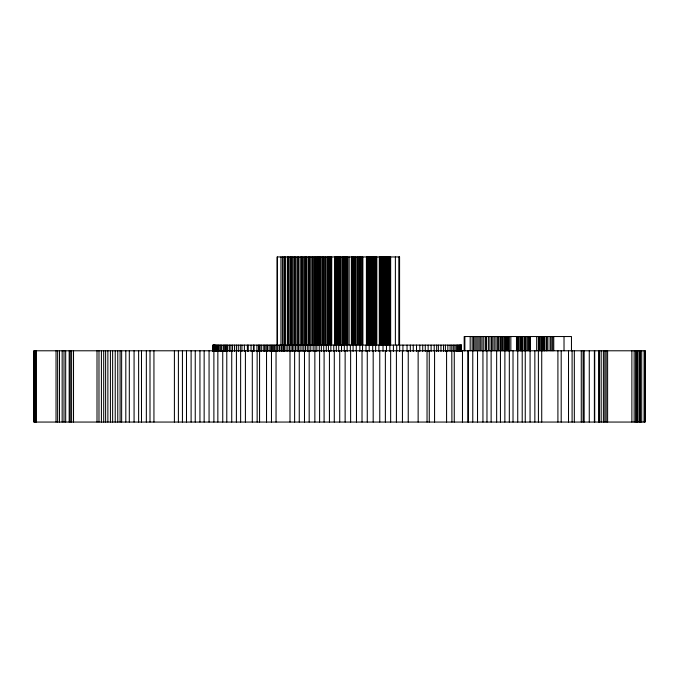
<?xml version="1.0" encoding="UTF-8"?>
<svg xmlns="http://www.w3.org/2000/svg" width="679" height="679" viewBox="0 0 679 679"><rect width="100%" height="100%" fill="white"/><g stroke="black" fill="none" stroke-linecap="round" stroke-linejoin="round"><path stroke-width="1.02" d="M644.812 350.788L644.838 422.058M644.702 350.788L644.702 422.058M644.201 350.788L644.201 422.058M641.714 350.788L641.714 422.058M640.365 350.788L640.365 422.058M640.263 350.788L640.263 422.058M639.499 350.788L639.499 422.058M639.389 350.788L639.389 422.058M637.929 350.788L637.929 422.058M637.106 350.788L637.106 422.058M636.401 350.788L636.401 422.058M635.705 350.788L635.705 422.058M634.152 350.788L634.152 422.058M631.877 350.788L631.877 422.058M607.612 350.788L607.612 422.058M606.169 350.788L606.169 422.058M604.853 350.788L604.853 422.058M603.402 350.788L603.402 422.058M601.187 350.788L601.187 422.058M599.294 350.788L599.294 422.058M598.768 350.788L598.768 422.058M594.719 350.788L594.719 422.058M594.38 350.788L594.38 422.058M589.27 350.788L589.27 422.058M584.144 350.788L584.144 422.058M583.091 350.788L583.091 422.058M581.275 350.788L581.275 422.058M574.332 350.788L574.332 422.058M572.1 350.788L572.1 422.058M571.463 350.788L571.463 336.538L464.19 336.538L464.19 350.788M568.51 350.788L568.51 422.058M564.02 336.538L564.02 350.788M561.194 350.788L561.194 422.058M557.909 350.788L557.909 422.058M553.75 336.538L553.75 350.788M552.621 336.538L552.621 350.788M551.204 336.538L551.204 350.788M550.083 336.538L550.083 350.788M547.885 336.538L547.885 350.788M546.731 336.538L546.731 350.788M546.077 336.538L546.077 350.788M543.166 336.538L543.166 350.788M542.496 336.538L542.496 350.788M541.723 350.788L541.723 422.058M541.469 336.538L541.469 350.788M541.367 336.538L541.367 350.788M540.128 336.538L540.128 350.788M539.202 336.538L539.202 350.788M538.371 336.538L538.43 422.058M536.682 336.538L536.682 350.788M534.848 350.788L534.848 422.058M530.189 336.538L530.189 350.788M530.087 336.538L530.053 422.058M529.017 336.538L529.017 350.788M527.965 336.538L527.965 350.788M526.819 336.538L526.819 350.788M525.257 350.788L525.257 422.058M525.139 336.538L525.139 350.788M525.011 336.538L525.011 350.788M523.993 336.538L523.993 350.788M522.389 336.538L522.389 350.788M522.338 336.538L522.338 350.788M522.21 350.788L522.21 422.058M522.041 336.538L522.041 350.788M521.014 336.538L521.014 350.788M520.776 336.538L520.776 350.788M520.055 336.538L520.055 350.788M518.764 336.538L518.764 350.788M518.077 336.538L518.077 350.788M517.737 350.788L517.737 422.058M517.474 336.538L517.474 350.788M516.481 336.538L516.481 350.788M513.018 350.788L513.018 422.058M510.846 336.538L510.846 350.788M509.326 350.788L509.326 422.058M509.063 336.538L509.063 350.788M508.758 336.538L508.758 350.788M508.181 336.538L508.181 350.788M507.221 336.538L507.221 350.788M506.636 336.538L506.636 350.788M505.176 336.538L505.176 350.788M504.896 336.538L504.862 422.058M503.224 336.538L503.224 350.788M502.188 336.538L502.188 350.788M501.051 336.538L501.051 350.788M500.448 350.788L500.448 422.058M500.033 336.538L500.033 350.788M498.547 336.538L498.547 350.788M497.401 336.538L497.401 350.788M496.655 350.788L496.655 422.058M495.933 336.538L495.933 350.788M494.219 336.538L494.219 350.788M492.767 336.538L492.767 350.788M491.503 336.538L491.503 350.788M491.129 350.788L491.129 422.058M489.924 336.538L489.924 350.788M488.388 336.538L488.388 350.788M486.97 350.788L486.97 422.058M486.529 336.538L486.529 350.788M485.451 336.538L485.451 350.788M483.771 336.538L483.771 350.788M482.939 350.788L482.939 422.058M482.082 336.538L482.082 350.788M480.698 336.538L480.698 350.788M479.187 336.538L479.187 350.788M477.829 336.538L477.829 350.788M477.524 350.788L477.524 422.058M476.174 336.538L476.174 350.788M474.833 336.538L474.833 350.788M473.492 336.538L473.492 350.788M472.771 350.788L472.771 422.058M472.16 336.538L472.16 350.788M470.174 336.538L470.174 350.788M468.357 350.788L468.357 422.058M467.907 350.788L467.907 422.058M464.869 336.538L464.869 350.788M462.467 350.788L462.467 422.058M461.448 351.467L461.448 345.11L212.9 345.11L212.9 351.467M461.313 345.11L461.313 351.467M461.151 345.11L461.151 351.467M460.88 345.11L460.88 351.467M460.438 345.11L460.438 351.467M459.759 345.11L459.759 351.467M459.191 345.11L459.191 351.467M458.147 345.11L458.147 351.467M457.357 345.11L457.357 351.467M456.246 345.11L456.246 351.467M454.871 345.11L454.871 351.467M454.268 350.788L454.268 422.058M453.334 345.11L453.334 351.467M451.79 345.11L451.9 422.058M450.075 345.11L450.075 351.467M447.826 345.11L447.826 351.467M446.578 350.788L446.578 422.058M445.407 345.11L445.407 351.467M443.523 345.11L443.523 351.467M440.977 345.11L440.977 351.467M438.388 345.11L438.388 351.467M436.665 345.11L436.665 351.467M434.568 350.788L434.568 422.058M434.204 345.11L434.204 351.467M431.106 345.11L431.106 351.467M429.264 350.788L429.264 422.058M428.143 345.11L428.143 351.467M427.04 350.788L427.04 422.058M425.275 345.11L425.275 351.467M422.72 345.11L422.72 351.467M419.817 345.11L419.817 351.467M418.137 350.788L418.137 422.058M416.516 345.11L416.516 351.467M413.239 345.11L413.239 351.467M410.32 345.11L410.32 351.467M408.24 350.788L408.24 422.058M407.044 345.11L407.044 351.467M402.927 345.11L402.927 351.467M402.435 350.788L402.435 422.058M399.575 344.796L399.575 256.942L277.185 256.942L277.185 344.796M399.659 345.11L399.659 351.467M399.303 256.942L399.303 344.796M399.04 256.942L399.04 344.796M396.697 345.11L396.697 351.467M396.409 350.788L396.409 422.058M395.382 256.942L395.382 344.796M393.421 345.11L393.421 351.467M390.654 256.942L390.654 344.796M390.646 350.788L390.646 422.058M390.391 256.942L390.391 344.796M390.119 256.942L390.119 344.796M389.848 256.942L389.848 344.796M389.865 345.11L389.865 351.467M389.585 256.942L389.585 344.796M389.177 256.942L389.177 344.796M388.906 256.942L388.906 344.796M388.099 256.942L388.099 344.796M387.836 256.942L387.836 344.796M387.717 256.942L387.717 344.796M387.573 256.942L387.573 344.796M387.302 256.942L387.302 344.796M386.47 345.11L386.47 351.467M386.359 256.942L386.359 344.796M385.952 256.942L385.952 344.796M385.417 256.942L385.417 344.796M385.366 350.788L385.366 422.058M385.154 256.942L385.154 344.796M385.018 256.942L385.018 344.796M384.076 256.942L384.076 344.796M383.813 256.942L383.813 344.796M383.533 256.942L383.533 344.796M383.024 345.11L383.024 351.467M382.464 256.942L382.464 344.796M381.386 256.942L381.386 344.796M381.14 256.942L381.14 344.796M380.851 256.942L380.851 344.796M380.121 256.942L380.121 344.796M379.858 256.942L379.858 344.796M379.773 350.788L379.773 422.058M379.315 256.942L379.315 344.796M378.907 345.11L378.907 351.467M376.82 256.942L376.82 344.796M376.438 256.942L376.438 344.796M376.285 256.942L376.285 344.796M376.013 256.942L376.013 344.796M375.648 345.11L375.648 351.467M375.207 256.942L375.207 344.796M374.944 256.942L374.944 344.796M374.672 256.942L374.672 344.796M373.866 256.942L373.866 344.796M373.331 256.942L373.331 344.796M373.187 350.788L373.187 422.058M373.068 256.942L373.068 344.796M372.924 256.942L372.924 344.796M372.703 345.11L372.703 351.467M372.525 256.942L372.525 344.796M371.854 256.942L371.854 344.796M371.702 256.942L371.702 344.796M370.929 256.942L370.929 344.796M370.649 256.942L370.649 344.796M370.386 256.942L370.386 344.796M369.512 256.942L369.512 344.796M369.206 345.11L369.206 351.467M368.977 256.942L368.977 344.796M368.442 256.942L368.442 344.796M367.899 256.942L367.899 344.796M367.364 256.942L367.364 344.796M367.271 350.788L367.271 422.058M366.949 256.942L366.949 344.796M366.414 256.942L366.414 344.796M365.998 345.11L365.998 351.467M362.79 256.942L362.79 344.796M362.569 256.942L362.586 344.796M362.544 345.11L362.544 351.467M362.017 350.788L362.017 422.058M361.763 256.942L361.763 344.796M360.702 256.942L360.702 344.796M359.895 256.942L359.878 344.796M359.853 345.11L359.853 351.467M359.072 256.942L359.072 344.796M358.02 256.942L358.02 344.796M357.196 256.942L357.213 344.796M356.475 350.788L356.475 422.058M356.263 345.11L356.263 351.467M355.872 256.942L355.872 344.796M355.414 256.942L355.329 344.796M355.134 256.942L355.049 344.796M354.065 256.942L354.065 344.796M353.53 256.942L353.53 344.796M353.097 345.11L353.097 351.467M352.987 256.942L352.987 344.796M352.189 256.942L352.189 344.796M351.382 256.942L351.382 344.796M350.619 350.788L350.619 422.058M350.339 345.11L350.339 351.467M349.133 256.942L349.133 344.796M347.809 256.942L347.809 344.796M347.275 256.942L347.275 344.796M347.13 345.11L347.13 351.467M346.468 256.942L346.468 344.796M346.214 256.942L346.214 344.796M345.645 256.942L345.645 344.796M345.136 350.788L345.136 422.058M344.321 256.942L344.321 344.796M344.321 345.11L344.321 351.467M343.778 256.942L343.778 344.796M342.971 256.942L342.971 344.796M342.725 256.942L342.725 344.796M342.148 256.942L342.148 344.796M341.512 345.11L341.512 351.467M340.824 256.942L340.824 344.796M340.289 256.942L340.289 344.796M340.001 256.942L340.001 344.796M339.721 350.788L339.721 422.058M338.948 256.942L338.948 344.796M338.736 345.11L338.736 351.467M338.125 256.942L338.142 344.796M338.032 256.942L338.032 344.796M336.954 256.942L336.954 344.796M336.317 345.11L336.317 351.467M336.147 256.942L336.147 344.796M335.613 256.942L335.613 344.796M334.535 256.942L334.535 344.796M334.289 350.788L334.289 422.058M333.762 345.11L333.762 351.467M331.708 256.942L331.708 344.796M330.902 256.942L330.902 344.796M330.868 345.11L330.868 351.467M330.104 256.942L330.104 344.796M329.833 256.942L329.833 344.796M329.434 350.788L329.434 422.058M328.492 256.942L328.492 344.796M328.432 345.11L328.432 351.467M327.685 256.942L327.685 344.796M327.414 256.942L327.414 344.796M326.285 345.11L326.285 351.467M326.073 256.942L326.073 344.796M325.266 256.942L325.266 344.796M324.995 256.942L324.995 344.796M324.104 350.788L324.104 422.058M323.654 256.942L323.654 344.796M323.73 345.11L323.73 351.467M322.848 256.942L322.848 344.796M322.584 256.942L322.584 344.796M321.778 256.942L321.778 344.796M321.345 345.11L321.345 351.467M320.429 256.942L320.429 344.796M319.622 256.942L319.622 344.796M319.597 350.788L319.597 422.058M319.257 345.11L319.257 351.467M319.054 256.942L319.054 344.796M318.247 256.942L318.247 344.796M317.475 256.942L317.475 344.796M316.813 345.11L316.813 351.467M316.372 256.942L316.372 344.796M315.565 256.942L315.565 344.796M315.039 345.11L315.039 351.467M314.852 350.788L314.852 422.058M314.487 256.942L314.487 344.796M313.248 256.942L313.248 344.796M313.155 345.11L313.155 351.467M312.612 256.942L312.612 344.796M311.805 256.942L311.805 344.796M310.795 345.11L310.795 351.467M310.286 256.942L310.286 344.796M309.48 256.942L309.48 344.796M309.183 350.788L309.183 422.058M308.911 345.11L308.911 351.467M308.852 256.942L308.852 344.796M308.045 256.942L308.045 344.796M307.298 345.11L307.298 351.467M306.526 256.942L306.526 344.796M305.906 256.942L305.906 344.796M305.465 345.11L305.465 351.467M305.083 256.942L305.083 344.796M304.489 350.788L304.489 422.058M304.014 256.942L304.014 344.796M303.81 345.11L303.81 351.467M302.766 256.942L302.766 344.796M302.045 345.11L302.045 351.467M301.697 256.942L301.697 344.796M301.518 256.942L301.518 344.796M300.254 256.942L300.254 344.796M300.076 345.11L300.076 351.467M299.261 350.788L299.261 422.058M298.735 256.942L298.735 344.796M298.463 345.11L298.463 351.467M298.115 256.942L298.115 344.796M297.046 256.942L297.046 344.796M297.139 345.11L297.139 351.467M295.603 256.942L295.603 344.796M295.526 345.11L295.526 351.467M294.618 350.788L294.618 422.058M294.525 256.942L294.525 344.796M293.914 345.11L293.914 351.467M293.82 256.942L293.82 344.796M292.377 256.942L292.377 344.796M292.471 345.11L292.471 351.467M291.299 256.942L291.299 344.796M291.053 345.11L291.053 351.467M290.595 256.942L290.595 344.796M290.001 350.788L290.001 422.058M289.441 345.11L289.441 351.467M289.152 256.942L289.152 344.796M288.227 256.942L288.227 344.796M287.828 345.11L287.828 351.467M287.523 256.942L287.523 344.796M286.063 345.11L286.063 351.467M285.664 256.942L285.664 344.796M284.586 256.942L284.586 344.796M284.45 345.11L284.45 351.467M283.881 256.942L283.881 344.796M283.474 345.11L283.474 351.467M282.439 256.942L282.439 344.796M282.108 345.11L282.108 351.467M281.072 345.11L281.072 351.467M280.945 256.942L280.945 344.796M279.459 345.11L279.459 351.467M277.847 345.11L277.847 351.467M277.304 256.942L277.304 344.796M276.718 345.11L276.718 351.467M276.047 350.788L276.047 422.058M275.105 345.11L275.105 351.467M274.027 345.11L274.027 351.467M272.865 345.11L272.865 351.467M271.761 345.11L271.761 351.467M271.473 350.788L271.473 422.058M270.717 345.11L270.717 351.467M269.105 345.11L269.105 351.467M267.492 345.11L267.492 351.467M266.533 350.788L266.533 422.058M266.244 345.11L266.244 351.467M264.912 345.11L264.912 351.467M263.808 345.11L263.808 351.467M261.687 345.11L261.687 351.467M260.074 345.11L260.074 351.467M259.565 350.788L259.565 422.058M259.183 345.11L259.183 351.467M258.546 345.11L258.546 351.467M257.146 350.788L257.146 422.058M256.934 345.11L256.934 351.467M254.073 345.11L254.073 351.467M253.445 345.11L253.445 351.467M252.308 350.788L252.308 422.058M251.069 345.11L251.069 351.467M248.259 345.11L248.259 351.467M247.36 345.11L247.36 351.467M245.408 350.788L245.408 422.058M244.389 345.11L244.389 351.467M241.928 345.11L241.928 351.467M240.629 350.788L240.629 422.058M240.315 345.11L240.315 351.467M238.304 345.11L238.304 351.467M236.428 345.11L236.385 422.058M234.535 345.11L234.535 351.467M232.532 345.11L232.532 351.467M231.734 350.788L231.734 422.058M230.919 345.11L230.919 351.467M229.366 345.11L229.366 351.467M227.635 345.11L227.635 351.467M226.778 350.788L226.778 422.058M226.565 345.11L226.565 351.467M225.487 345.11L225.487 351.467M224.325 345.11L224.325 351.467M223.247 345.11L223.247 351.467M222.737 350.788L222.737 422.058M221.575 345.11L221.575 351.467M220.361 345.11L220.361 351.467M219.088 345.11L219.088 351.467M218.282 345.11L218.282 351.467M217.849 350.788L217.849 422.058M217.475 345.11L217.475 351.467M216.542 345.11L216.542 351.467M215.744 345.11L215.744 351.467M215.201 345.11L215.201 351.467M214.683 345.11L214.683 351.467M214.394 345.11L214.394 351.467M214.182 345.11L214.182 351.467M213.885 350.788L213.885 422.058M213.698 345.11L213.698 351.467M213.427 345.11L213.427 351.467M213.376 345.11L213.376 351.467M213.164 345.11L213.164 351.467M212.994 345.11L212.994 351.467M209.064 350.788L209.064 422.058M204.15 350.788L204.15 422.058M199.94 350.788L199.94 422.058M195.246 350.788L195.246 422.058M191.113 350.788L191.113 422.058M186.496 350.788L186.496 422.058M182.43 350.788L182.43 422.058M178.399 350.788L178.399 422.058M174.401 350.788L174.401 422.058M153.938 350.788L153.938 422.058M150 350.788L150 422.058M146.341 350.788L146.341 422.058M141.487 350.788L141.487 422.058M138.626 350.788L138.626 422.058M134.077 350.788L134.077 422.058M129.316 350.788L129.316 422.058M125.81 350.788L125.81 422.058M121.634 350.788L121.634 422.058M120.098 350.788L120.098 422.058M117.764 350.788L117.764 422.058M115.226 350.788L115.226 422.058M112.638 350.788L112.638 422.058M110.422 350.788L110.422 422.058M107.876 350.788L107.876 422.058M105.618 350.788L105.618 422.058M103.7 350.788L103.7 422.058M101.409 350.788L101.409 422.058M98.981 350.788L98.981 422.058M97.004 350.788L97.004 422.058M73.519 350.788L73.519 422.058M71.601 350.788L71.601 422.058M70.251 350.788L70.251 422.058M69.182 350.788L69.182 422.058M65.676 350.788L65.676 422.058M64.004 350.788L64.004 422.058M62.162 350.788L62.162 422.058M59.48 350.788L59.48 422.058M57.647 350.788L57.647 422.058M56.034 350.788L56.034 422.058M36.42 350.788L36.42 422.058M35.529 350.788L35.529 422.058M35.045 350.788L35.045 422.058M34.663 350.788L34.663 422.058M34.408 350.788L34.408 422.058M34.264 350.788L34.264 422.058M34.137 350.788L34.171 422.058M645.05 350.788L33.95 350.788L33.95 422.058L645.05 422.058L645.05 350.788M644.456 422.058L644.456 350.788L644.422 422.058M544.295 350.788L544.295 336.538L544.278 350.788M382.192 344.796L382.192 256.942L382.141 344.796"/></g></svg>
